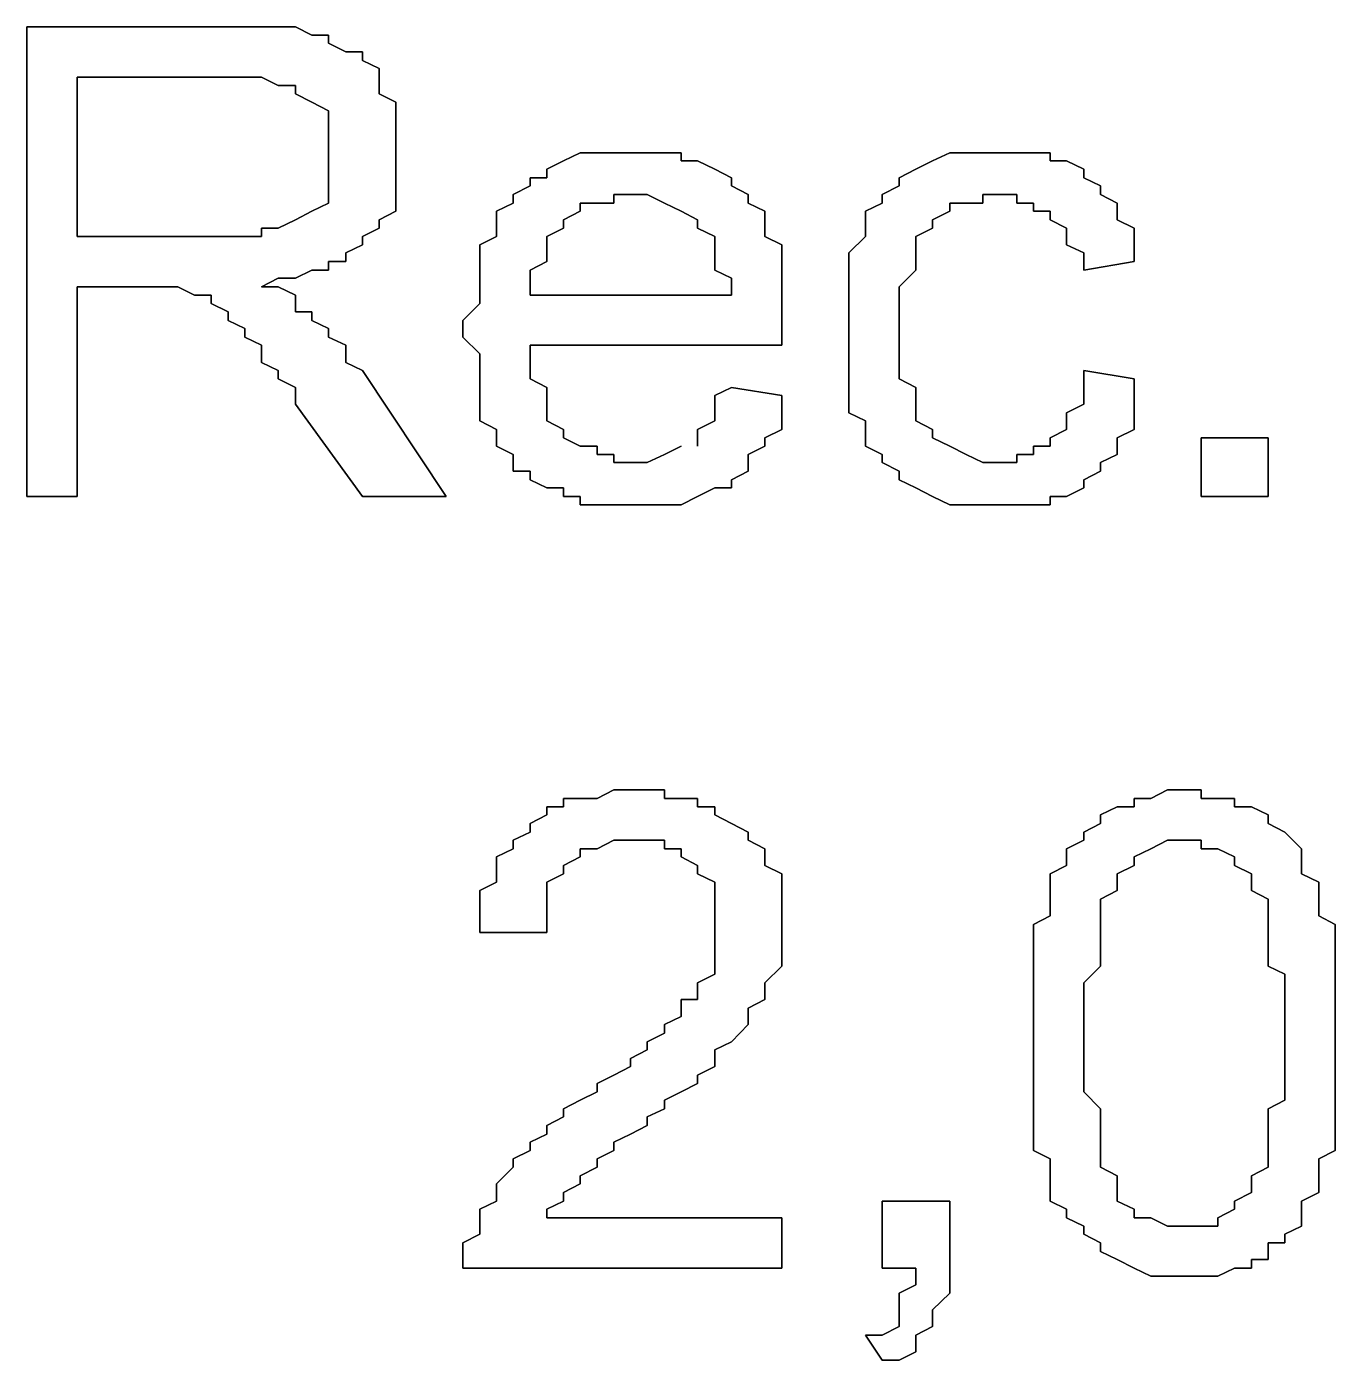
# Model space of a CAD drawing. Header units: metres. Extents: x 2.9 to 42.8, y 1.7 to 28.7.
# Drawn here: x 38.2552 to 38.5304, y 20.4558 to 20.7363 of the extents above; entities that cross this region are included whole.
import ezdxf

# ---------------------------------------------------------------- set-up
doc = ezdxf.new("R2010")
doc.units = ezdxf.units.M
doc.layers.add('GRIS', color=8, linetype='Continuous')

msp = doc.modelspace()

# ---------------------------------------------------------------- linework, layer by layer
at = {"layer": 'GRIS', "lineweight": -3}
for points in [[(38.2976, 20.7363), (38.2552, 20.7363), (38.2976, 20.7363)], [(38.2552, 20.7363), (38.2552, 20.6375), (38.2552, 20.7363)], [(38.3011, 20.7363), (38.2976, 20.7363), (38.3011, 20.7363)], [(38.3046, 20.7363), (38.3011, 20.7363), (38.3046, 20.7363)], [(38.3081, 20.7363), (38.3046, 20.7363), (38.3081, 20.7363)], [(38.3117, 20.7363), (38.3081, 20.7363), (38.3117, 20.7363)], [(38.3152, 20.7345), (38.3117, 20.7363), (38.3152, 20.7345)], [(38.3187, 20.7345), (38.3152, 20.7345), (38.3187, 20.7345)], [(38.3187, 20.7328), (38.3187, 20.7345), (38.3187, 20.7328)], [(38.3223, 20.731), (38.3187, 20.7328), (38.3223, 20.731)], [(38.3258, 20.731), (38.3223, 20.731), (38.3258, 20.731)], [(38.3258, 20.7292), (38.3258, 20.731), (38.3258, 20.7292)], [(38.3293, 20.7275), (38.3258, 20.7292), (38.3293, 20.7275)], [(38.3293, 20.7257), (38.3293, 20.7275), (38.3293, 20.7257)], [(38.2658, 20.6922), (38.2658, 20.7257), (38.2658, 20.6922)], [(38.2658, 20.7257), (38.2976, 20.7257), (38.2658, 20.7257)], [(38.2976, 20.7257), (38.3011, 20.7257), (38.2976, 20.7257)], [(38.3011, 20.7257), (38.3046, 20.7257), (38.3011, 20.7257)], [(38.3046, 20.7257), (38.3081, 20.7239), (38.3046, 20.7257)], [(38.3081, 20.7239), (38.3117, 20.7239), (38.3081, 20.7239)], [(38.3117, 20.7239), (38.3117, 20.7222), (38.3117, 20.7239)], [(38.3293, 20.7239), (38.3293, 20.7257), (38.3293, 20.7239)], [(38.3293, 20.7222), (38.3293, 20.7239), (38.3293, 20.7222)], [(38.3117, 20.7222), (38.3152, 20.7204), (38.3117, 20.7222)], [(38.3328, 20.7204), (38.3293, 20.7222), (38.3328, 20.7204)], [(38.3152, 20.7204), (38.3187, 20.7186), (38.3152, 20.7204)], [(38.3187, 20.7186), (38.3187, 20.7169), (38.3187, 20.7186)], [(38.3328, 20.7186), (38.3328, 20.7204), (38.3328, 20.7186)], [(38.3328, 20.7151), (38.3328, 20.7186), (38.3328, 20.7151)], [(38.3187, 20.7169), (38.3187, 20.7133), (38.3187, 20.7169)], [(38.3328, 20.7133), (38.3328, 20.7151), (38.3328, 20.7133)], [(38.3187, 20.7133), (38.3187, 20.7116), (38.3187, 20.7133)], [(38.3328, 20.7116), (38.3328, 20.7133), (38.3328, 20.7116)], [(38.3187, 20.7116), (38.3187, 20.7098), (38.3187, 20.7116)], [(38.3187, 20.7098), (38.3187, 20.7063), (38.3187, 20.7098)], [(38.3328, 20.7098), (38.3328, 20.7116), (38.3328, 20.7098)], [(38.3328, 20.7063), (38.3328, 20.7098), (38.3328, 20.7063)], [(38.3716, 20.7098), (38.3681, 20.7081), (38.3716, 20.7098)], [(38.3752, 20.7098), (38.3716, 20.7098), (38.3752, 20.7098)], [(38.3787, 20.7098), (38.3752, 20.7098), (38.3787, 20.7098)], [(38.3822, 20.7098), (38.3787, 20.7098), (38.3822, 20.7098)], [(38.3857, 20.7098), (38.3822, 20.7098), (38.3857, 20.7098)], [(38.3893, 20.7098), (38.3857, 20.7098), (38.3893, 20.7098)], [(38.3928, 20.7098), (38.3893, 20.7098), (38.3928, 20.7098)], [(38.3928, 20.7081), (38.3928, 20.7098), (38.3928, 20.7081)], [(38.4493, 20.7098), (38.4457, 20.7081), (38.4493, 20.7098)], [(38.4528, 20.7098), (38.4493, 20.7098), (38.4528, 20.7098)], [(38.4563, 20.7098), (38.4528, 20.7098), (38.4563, 20.7098)], [(38.4598, 20.7098), (38.4563, 20.7098), (38.4598, 20.7098)], [(38.4634, 20.7098), (38.4598, 20.7098), (38.4634, 20.7098)], [(38.4669, 20.7098), (38.4634, 20.7098), (38.4669, 20.7098)], [(38.4704, 20.7098), (38.4669, 20.7098), (38.4704, 20.7098)], [(38.4704, 20.7081), (38.4704, 20.7098), (38.4704, 20.7081)], [(38.3681, 20.7081), (38.3646, 20.7063), (38.3681, 20.7081)], [(38.3963, 20.7081), (38.3928, 20.7081), (38.3963, 20.7081)], [(38.3999, 20.7063), (38.3963, 20.7081), (38.3999, 20.7063)], [(38.4457, 20.7081), (38.4422, 20.7063), (38.4457, 20.7081)], [(38.4739, 20.7081), (38.4704, 20.7081), (38.4739, 20.7081)], [(38.4775, 20.7063), (38.4739, 20.7081), (38.4775, 20.7063)], [(38.3187, 20.7063), (38.3187, 20.7045), (38.3187, 20.7063)], [(38.3187, 20.7045), (38.3187, 20.7028), (38.3187, 20.7045)], [(38.3328, 20.7045), (38.3328, 20.7063), (38.3328, 20.7045)], [(38.3328, 20.7028), (38.3328, 20.7045), (38.3328, 20.7028)], [(38.3646, 20.7045), (38.3611, 20.7045), (38.3646, 20.7045)], [(38.3611, 20.7045), (38.3611, 20.7028), (38.3611, 20.7045)], [(38.3646, 20.7063), (38.3646, 20.7045), (38.3646, 20.7063)], [(38.4034, 20.7045), (38.3999, 20.7063), (38.4034, 20.7045)], [(38.4034, 20.7028), (38.4034, 20.7045), (38.4034, 20.7028)], [(38.4422, 20.7063), (38.4387, 20.7045), (38.4422, 20.7063)], [(38.4387, 20.7045), (38.4387, 20.7028), (38.4387, 20.7045)], [(38.4775, 20.7045), (38.4775, 20.7063), (38.4775, 20.7045)], [(38.481, 20.7028), (38.4775, 20.7045), (38.481, 20.7028)], [(38.3187, 20.7028), (38.3187, 20.701), (38.3187, 20.7028)], [(38.3187, 20.701), (38.3187, 20.6992), (38.3187, 20.701)], [(38.3328, 20.6992), (38.3328, 20.7028), (38.3328, 20.6992)], [(38.3611, 20.7028), (38.3575, 20.701), (38.3611, 20.7028)], [(38.3575, 20.701), (38.3575, 20.6992), (38.3575, 20.701)], [(38.3787, 20.6992), (38.3787, 20.701), (38.3787, 20.6992)], [(38.3787, 20.701), (38.3822, 20.701), (38.3787, 20.701)], [(38.3822, 20.701), (38.3857, 20.701), (38.3822, 20.701)], [(38.3857, 20.701), (38.3893, 20.6992), (38.3857, 20.701)], [(38.4069, 20.701), (38.4034, 20.7028), (38.4069, 20.701)], [(38.4069, 20.6992), (38.4069, 20.701), (38.4069, 20.6992)], [(38.4387, 20.7028), (38.4351, 20.701), (38.4387, 20.7028)], [(38.4351, 20.701), (38.4351, 20.6992), (38.4351, 20.701)], [(38.4563, 20.6992), (38.4563, 20.701), (38.4563, 20.6992)], [(38.4563, 20.701), (38.4598, 20.701), (38.4563, 20.701)], [(38.4598, 20.701), (38.4634, 20.701), (38.4598, 20.701)], [(38.4634, 20.701), (38.4634, 20.6992), (38.4634, 20.701)], [(38.481, 20.701), (38.481, 20.7028), (38.481, 20.701)], [(38.4845, 20.6992), (38.481, 20.701), (38.4845, 20.6992)], [(38.3187, 20.6992), (38.3152, 20.6975), (38.3187, 20.6992)], [(38.3328, 20.6975), (38.3328, 20.6992), (38.3328, 20.6975)], [(38.3575, 20.6992), (38.354, 20.6975), (38.3575, 20.6992)], [(38.3716, 20.6975), (38.3716, 20.6992), (38.3716, 20.6975)], [(38.3716, 20.6992), (38.3752, 20.6992), (38.3716, 20.6992)], [(38.3752, 20.6992), (38.3787, 20.6992), (38.3752, 20.6992)], [(38.3893, 20.6992), (38.3928, 20.6975), (38.3893, 20.6992)], [(38.4104, 20.6975), (38.4069, 20.6992), (38.4104, 20.6975)], [(38.4351, 20.6992), (38.4316, 20.6975), (38.4351, 20.6992)], [(38.4493, 20.6975), (38.4493, 20.6992), (38.4493, 20.6975)], [(38.4493, 20.6992), (38.4528, 20.6992), (38.4493, 20.6992)], [(38.4528, 20.6992), (38.4563, 20.6992), (38.4528, 20.6992)], [(38.4634, 20.6992), (38.4669, 20.6992), (38.4634, 20.6992)], [(38.4669, 20.6992), (38.4669, 20.6975), (38.4669, 20.6992)], [(38.4845, 20.6975), (38.4845, 20.6992), (38.4845, 20.6975)], [(38.3117, 20.6957), (38.3081, 20.6939), (38.3117, 20.6957)], [(38.3152, 20.6975), (38.3117, 20.6957), (38.3152, 20.6975)], [(38.3293, 20.6957), (38.3328, 20.6975), (38.3293, 20.6957)], [(38.3293, 20.6939), (38.3293, 20.6957), (38.3293, 20.6939)], [(38.354, 20.6975), (38.354, 20.6957), (38.354, 20.6975)], [(38.354, 20.6957), (38.354, 20.6939), (38.354, 20.6957)], [(38.3681, 20.6957), (38.3716, 20.6975), (38.3681, 20.6957)], [(38.3681, 20.6939), (38.3681, 20.6957), (38.3681, 20.6939)], [(38.3928, 20.6975), (38.3963, 20.6957), (38.3928, 20.6975)], [(38.3963, 20.6957), (38.3963, 20.6939), (38.3963, 20.6957)], [(38.4104, 20.6957), (38.4104, 20.6975), (38.4104, 20.6957)], [(38.4104, 20.6939), (38.4104, 20.6957), (38.4104, 20.6939)], [(38.4316, 20.6975), (38.4316, 20.6957), (38.4316, 20.6975)], [(38.4316, 20.6957), (38.4316, 20.6939), (38.4316, 20.6957)], [(38.4457, 20.6957), (38.4493, 20.6975), (38.4457, 20.6957)], [(38.4457, 20.6939), (38.4457, 20.6957), (38.4457, 20.6939)], [(38.4669, 20.6975), (38.4704, 20.6975), (38.4669, 20.6975)], [(38.4704, 20.6975), (38.4704, 20.6957), (38.4704, 20.6975)], [(38.4704, 20.6957), (38.4739, 20.6939), (38.4704, 20.6957)], [(38.4845, 20.6957), (38.4845, 20.6975), (38.4845, 20.6957)], [(38.4881, 20.6939), (38.4845, 20.6957), (38.4881, 20.6939)], [(38.3081, 20.6939), (38.3046, 20.6939), (38.3081, 20.6939)], [(38.3046, 20.6939), (38.3046, 20.6922), (38.3046, 20.6939)], [(38.3258, 20.6922), (38.3293, 20.6939), (38.3258, 20.6922)], [(38.354, 20.6939), (38.354, 20.6922), (38.354, 20.6939)], [(38.3646, 20.6922), (38.3681, 20.6939), (38.3646, 20.6922)], [(38.3963, 20.6939), (38.3999, 20.6922), (38.3963, 20.6939)], [(38.4104, 20.6922), (38.4104, 20.6939), (38.4104, 20.6922)], [(38.4316, 20.6939), (38.4316, 20.6922), (38.4316, 20.6939)], [(38.4422, 20.6922), (38.4457, 20.6939), (38.4422, 20.6922)], [(38.4739, 20.6939), (38.4739, 20.6922), (38.4739, 20.6939)], [(38.4881, 20.6904), (38.4881, 20.6939), (38.4881, 20.6904)], [(38.294, 20.6922), (38.2658, 20.6922), (38.294, 20.6922)], [(38.2976, 20.6922), (38.294, 20.6922), (38.2976, 20.6922)], [(38.3011, 20.6922), (38.2976, 20.6922), (38.3011, 20.6922)], [(38.3046, 20.6922), (38.3011, 20.6922), (38.3046, 20.6922)], [(38.3223, 20.6887), (38.3258, 20.6904), (38.3223, 20.6887)], [(38.3258, 20.6904), (38.3258, 20.6922), (38.3258, 20.6904)], [(38.354, 20.6922), (38.3505, 20.6904), (38.354, 20.6922)], [(38.3505, 20.6904), (38.3505, 20.6869), (38.3505, 20.6904)], [(38.3646, 20.6887), (38.3646, 20.6922), (38.3646, 20.6887)], [(38.3999, 20.6922), (38.3999, 20.6904), (38.3999, 20.6922)], [(38.3999, 20.6904), (38.3999, 20.6869), (38.3999, 20.6904)], [(38.414, 20.6904), (38.4104, 20.6922), (38.414, 20.6904)], [(38.414, 20.6869), (38.414, 20.6904), (38.414, 20.6869)], [(38.4316, 20.6922), (38.4281, 20.6887), (38.4316, 20.6922)], [(38.4422, 20.6904), (38.4422, 20.6922), (38.4422, 20.6904)], [(38.4422, 20.6887), (38.4422, 20.6904), (38.4422, 20.6887)], [(38.4739, 20.6922), (38.4739, 20.6904), (38.4739, 20.6922)], [(38.4739, 20.6904), (38.4775, 20.6887), (38.4739, 20.6904)], [(38.4881, 20.6887), (38.4881, 20.6904), (38.4881, 20.6887)], [(38.3187, 20.6851), (38.3187, 20.6869), (38.3187, 20.6851)], [(38.3187, 20.6869), (38.3223, 20.6869), (38.3187, 20.6869)], [(38.3223, 20.6869), (38.3223, 20.6887), (38.3223, 20.6869)], [(38.3505, 20.6869), (38.3505, 20.6851), (38.3505, 20.6869)], [(38.3611, 20.6851), (38.3646, 20.6869), (38.3611, 20.6851)], [(38.3646, 20.6869), (38.3646, 20.6887), (38.3646, 20.6869)], [(38.3999, 20.6869), (38.3999, 20.6851), (38.3999, 20.6869)], [(38.414, 20.6851), (38.414, 20.6869), (38.414, 20.6851)], [(38.4281, 20.6887), (38.4281, 20.6869), (38.4281, 20.6887)], [(38.4281, 20.6869), (38.4281, 20.6851), (38.4281, 20.6869)], [(38.4422, 20.6869), (38.4422, 20.6887), (38.4422, 20.6869)], [(38.4422, 20.6851), (38.4422, 20.6869), (38.4422, 20.6851)], [(38.4775, 20.6887), (38.4775, 20.6851), (38.4775, 20.6887)], [(38.4775, 20.6851), (38.4881, 20.6869), (38.4775, 20.6851)], [(38.4881, 20.6869), (38.4881, 20.6887), (38.4881, 20.6869)], [(38.3117, 20.6834), (38.3152, 20.6851), (38.3117, 20.6834)], [(38.3152, 20.6851), (38.3187, 20.6851), (38.3152, 20.6851)], [(38.3505, 20.6851), (38.3505, 20.6834), (38.3505, 20.6851)], [(38.3611, 20.6834), (38.3611, 20.6851), (38.3611, 20.6834)], [(38.3999, 20.6851), (38.4034, 20.6834), (38.3999, 20.6851)], [(38.414, 20.6834), (38.414, 20.6851), (38.414, 20.6834)], [(38.4281, 20.6851), (38.4281, 20.6834), (38.4281, 20.6851)], [(38.4387, 20.6816), (38.4422, 20.6851), (38.4387, 20.6816)], [(38.2658, 20.6375), (38.2658, 20.6816), (38.2658, 20.6375)], [(38.2658, 20.6816), (38.2834, 20.6816), (38.2658, 20.6816)], [(38.2834, 20.6816), (38.287, 20.6816), (38.2834, 20.6816)], [(38.287, 20.6816), (38.2905, 20.6798), (38.287, 20.6816)], [(38.3046, 20.6816), (38.3081, 20.6834), (38.3046, 20.6816)], [(38.3081, 20.6816), (38.3046, 20.6816), (38.3081, 20.6816)], [(38.3081, 20.6834), (38.3117, 20.6834), (38.3081, 20.6834)], [(38.3117, 20.6798), (38.3081, 20.6816), (38.3117, 20.6798)], [(38.3505, 20.6834), (38.3505, 20.6798), (38.3505, 20.6834)], [(38.3611, 20.6798), (38.3611, 20.6834), (38.3611, 20.6798)], [(38.4034, 20.6834), (38.4034, 20.6798), (38.4034, 20.6834)], [(38.414, 20.6798), (38.414, 20.6834), (38.414, 20.6798)], [(38.4281, 20.6834), (38.4281, 20.6798), (38.4281, 20.6834)], [(38.4387, 20.6798), (38.4387, 20.6816), (38.4387, 20.6798)], [(38.2905, 20.6798), (38.294, 20.6798), (38.2905, 20.6798)], [(38.294, 20.6798), (38.294, 20.6781), (38.294, 20.6798)], [(38.3117, 20.6781), (38.3117, 20.6798), (38.3117, 20.6781)], [(38.3505, 20.6798), (38.3505, 20.6781), (38.3505, 20.6798)], [(38.4034, 20.6798), (38.3611, 20.6798), (38.4034, 20.6798)], [(38.414, 20.6781), (38.414, 20.6798), (38.414, 20.6781)], [(38.4281, 20.6798), (38.4281, 20.6781), (38.4281, 20.6798)], [(38.4387, 20.6763), (38.4387, 20.6798), (38.4387, 20.6763)], [(38.294, 20.6781), (38.2976, 20.6763), (38.294, 20.6781)], [(38.2976, 20.6763), (38.2976, 20.6745), (38.2976, 20.6763)], [(38.3117, 20.6763), (38.3117, 20.6781), (38.3117, 20.6763)], [(38.3152, 20.6763), (38.3117, 20.6763), (38.3152, 20.6763)], [(38.3152, 20.6745), (38.3152, 20.6763), (38.3152, 20.6745)], [(38.3505, 20.6781), (38.3469, 20.6745), (38.3505, 20.6781)], [(38.414, 20.6745), (38.414, 20.6781), (38.414, 20.6745)], [(38.4281, 20.6781), (38.4281, 20.6745), (38.4281, 20.6781)], [(38.4387, 20.6745), (38.4387, 20.6763), (38.4387, 20.6745)], [(38.2976, 20.6745), (38.3011, 20.6728), (38.2976, 20.6745)], [(38.3187, 20.6728), (38.3152, 20.6745), (38.3187, 20.6728)], [(38.3469, 20.6745), (38.3469, 20.6728), (38.3469, 20.6745)], [(38.414, 20.6728), (38.414, 20.6745), (38.414, 20.6728)], [(38.4281, 20.6745), (38.4281, 20.6728), (38.4281, 20.6745)], [(38.4387, 20.6728), (38.4387, 20.6745), (38.4387, 20.6728)], [(38.3011, 20.6728), (38.3011, 20.671), (38.3011, 20.6728)], [(38.3011, 20.671), (38.3046, 20.6693), (38.3011, 20.671)], [(38.3187, 20.671), (38.3187, 20.6728), (38.3187, 20.671)], [(38.3223, 20.6693), (38.3187, 20.671), (38.3223, 20.6693)], [(38.3469, 20.6728), (38.3469, 20.671), (38.3469, 20.6728)], [(38.3469, 20.671), (38.3505, 20.6675), (38.3469, 20.671)], [(38.414, 20.671), (38.414, 20.6728), (38.414, 20.671)], [(38.414, 20.6693), (38.414, 20.671), (38.414, 20.6693)], [(38.4281, 20.6728), (38.4281, 20.671), (38.4281, 20.6728)], [(38.4281, 20.671), (38.4281, 20.6675), (38.4281, 20.671)], [(38.4387, 20.6693), (38.4387, 20.6728), (38.4387, 20.6693)], [(38.3046, 20.6693), (38.3046, 20.6675), (38.3046, 20.6693)], [(38.3046, 20.6675), (38.3046, 20.6657), (38.3046, 20.6675)], [(38.3223, 20.6657), (38.3223, 20.6693), (38.3223, 20.6657)], [(38.3505, 20.6675), (38.3505, 20.6657), (38.3505, 20.6675)], [(38.3611, 20.6675), (38.3611, 20.6693), (38.3611, 20.6675)], [(38.3611, 20.6693), (38.414, 20.6693), (38.3611, 20.6693)], [(38.3611, 20.664), (38.3611, 20.6675), (38.3611, 20.664)], [(38.4281, 20.6675), (38.4281, 20.6657), (38.4281, 20.6675)], [(38.4387, 20.6675), (38.4387, 20.6693), (38.4387, 20.6675)], [(38.4387, 20.664), (38.4387, 20.6675), (38.4387, 20.664)], [(38.3046, 20.6657), (38.3081, 20.664), (38.3046, 20.6657)], [(38.3258, 20.664), (38.3223, 20.6657), (38.3258, 20.664)], [(38.3505, 20.6657), (38.3505, 20.6622), (38.3505, 20.6657)], [(38.4281, 20.6657), (38.4281, 20.6622), (38.4281, 20.6657)], [(38.3081, 20.664), (38.3081, 20.6622), (38.3081, 20.664)], [(38.3081, 20.6622), (38.3117, 20.6604), (38.3081, 20.6622)], [(38.3434, 20.6375), (38.3258, 20.664), (38.3434, 20.6375)], [(38.3505, 20.6622), (38.3505, 20.6604), (38.3505, 20.6622)], [(38.3611, 20.6622), (38.3611, 20.664), (38.3611, 20.6622)], [(38.3646, 20.6604), (38.3611, 20.6622), (38.3646, 20.6604)], [(38.4281, 20.6622), (38.4281, 20.6604), (38.4281, 20.6622)], [(38.4387, 20.6622), (38.4387, 20.664), (38.4387, 20.6622)], [(38.4422, 20.6604), (38.4387, 20.6622), (38.4422, 20.6604)], [(38.4775, 20.664), (38.4775, 20.6622), (38.4775, 20.664)], [(38.4881, 20.6622), (38.4775, 20.664), (38.4881, 20.6622)], [(38.4775, 20.6622), (38.4775, 20.6587), (38.4775, 20.6622)], [(38.4881, 20.6587), (38.4881, 20.6622), (38.4881, 20.6587)], [(38.3117, 20.6604), (38.3117, 20.6569), (38.3117, 20.6604)], [(38.3505, 20.6604), (38.3505, 20.6587), (38.3505, 20.6604)], [(38.3646, 20.6569), (38.3646, 20.6604), (38.3646, 20.6569)], [(38.4034, 20.6604), (38.3999, 20.6587), (38.4034, 20.6604)], [(38.414, 20.6587), (38.4034, 20.6604), (38.414, 20.6587)], [(38.4281, 20.6604), (38.4281, 20.6587), (38.4281, 20.6604)], [(38.4422, 20.6569), (38.4422, 20.6604), (38.4422, 20.6569)], [(38.3117, 20.6569), (38.3258, 20.6375), (38.3117, 20.6569)], [(38.3505, 20.6587), (38.3505, 20.6551), (38.3505, 20.6587)], [(38.3646, 20.6551), (38.3646, 20.6569), (38.3646, 20.6551)], [(38.3999, 20.6587), (38.3999, 20.6551), (38.3999, 20.6587)], [(38.414, 20.6551), (38.414, 20.6587), (38.414, 20.6551)], [(38.4281, 20.6587), (38.4281, 20.6551), (38.4281, 20.6587)], [(38.4422, 20.6551), (38.4422, 20.6569), (38.4422, 20.6551)], [(38.4775, 20.6569), (38.4739, 20.6551), (38.4775, 20.6569)], [(38.4775, 20.6587), (38.4775, 20.6569), (38.4775, 20.6587)], [(38.4881, 20.6569), (38.4881, 20.6587), (38.4881, 20.6569)], [(38.4881, 20.6534), (38.4881, 20.6569), (38.4881, 20.6534)], [(38.3505, 20.6551), (38.3505, 20.6534), (38.3505, 20.6551)], [(38.3505, 20.6534), (38.354, 20.6516), (38.3505, 20.6534)], [(38.3646, 20.6534), (38.3646, 20.6551), (38.3646, 20.6534)], [(38.3681, 20.6516), (38.3646, 20.6534), (38.3681, 20.6516)], [(38.3999, 20.6534), (38.3963, 20.6516), (38.3999, 20.6534)], [(38.3999, 20.6551), (38.3999, 20.6534), (38.3999, 20.6551)], [(38.414, 20.6534), (38.414, 20.6551), (38.414, 20.6534)], [(38.414, 20.6516), (38.414, 20.6534), (38.414, 20.6516)], [(38.4281, 20.6551), (38.4316, 20.6534), (38.4281, 20.6551)], [(38.4316, 20.6534), (38.4316, 20.6516), (38.4316, 20.6534)], [(38.4422, 20.6534), (38.4422, 20.6551), (38.4422, 20.6534)], [(38.4457, 20.6516), (38.4422, 20.6534), (38.4457, 20.6516)], [(38.4739, 20.6551), (38.4739, 20.6534), (38.4739, 20.6551)], [(38.4739, 20.6534), (38.4739, 20.6516), (38.4739, 20.6534)], [(38.4881, 20.6516), (38.4881, 20.6534), (38.4881, 20.6516)], [(38.354, 20.6516), (38.354, 20.6498), (38.354, 20.6516)], [(38.3681, 20.6498), (38.3681, 20.6516), (38.3681, 20.6498)], [(38.3963, 20.6516), (38.3963, 20.6498), (38.3963, 20.6516)], [(38.4104, 20.6498), (38.414, 20.6516), (38.4104, 20.6498)], [(38.4316, 20.6516), (38.4316, 20.6498), (38.4316, 20.6516)], [(38.4457, 20.6498), (38.4457, 20.6516), (38.4457, 20.6498)], [(38.4739, 20.6516), (38.4704, 20.6498), (38.4739, 20.6516)], [(38.4845, 20.6498), (38.4881, 20.6516), (38.4845, 20.6498)], [(38.354, 20.6498), (38.354, 20.6481), (38.354, 20.6498)], [(38.354, 20.6481), (38.3575, 20.6463), (38.354, 20.6481)], [(38.3716, 20.6481), (38.3681, 20.6498), (38.3716, 20.6481)], [(38.3752, 20.6481), (38.3716, 20.6481), (38.3752, 20.6481)], [(38.3752, 20.6463), (38.3752, 20.6481), (38.3752, 20.6463)], [(38.3928, 20.6481), (38.3893, 20.6463), (38.3928, 20.6481)], [(38.3963, 20.6498), (38.3963, 20.6481), (38.3963, 20.6498)], [(38.4069, 20.6463), (38.4104, 20.6481), (38.4069, 20.6463)], [(38.4104, 20.6481), (38.4104, 20.6498), (38.4104, 20.6481)], [(38.4316, 20.6498), (38.4316, 20.6481), (38.4316, 20.6498)], [(38.4316, 20.6481), (38.4351, 20.6463), (38.4316, 20.6481)], [(38.4493, 20.6481), (38.4457, 20.6498), (38.4493, 20.6481)], [(38.4528, 20.6463), (38.4493, 20.6481), (38.4528, 20.6463)], [(38.4704, 20.6481), (38.4669, 20.6481), (38.4704, 20.6481)], [(38.4669, 20.6481), (38.4669, 20.6463), (38.4669, 20.6481)], [(38.4704, 20.6498), (38.4704, 20.6481), (38.4704, 20.6498)], [(38.4845, 20.6481), (38.4845, 20.6498), (38.4845, 20.6481)], [(38.4845, 20.6463), (38.4845, 20.6481), (38.4845, 20.6463)], [(38.5163, 20.6498), (38.5022, 20.6498), (38.5163, 20.6498)], [(38.5022, 20.6498), (38.5022, 20.6375), (38.5022, 20.6498)], [(38.5163, 20.6375), (38.5163, 20.6498), (38.5163, 20.6375)], [(38.3575, 20.6463), (38.3575, 20.6446), (38.3575, 20.6463)], [(38.3787, 20.6463), (38.3752, 20.6463), (38.3787, 20.6463)], [(38.3787, 20.6446), (38.3787, 20.6463), (38.3787, 20.6446)], [(38.3893, 20.6463), (38.3857, 20.6446), (38.3893, 20.6463)], [(38.4069, 20.6446), (38.4069, 20.6463), (38.4069, 20.6446)], [(38.4351, 20.6463), (38.4351, 20.6446), (38.4351, 20.6463)], [(38.4563, 20.6446), (38.4528, 20.6463), (38.4563, 20.6446)], [(38.4669, 20.6463), (38.4634, 20.6463), (38.4669, 20.6463)], [(38.4634, 20.6463), (38.4634, 20.6446), (38.4634, 20.6463)], [(38.481, 20.6446), (38.4845, 20.6463), (38.481, 20.6446)], [(38.3575, 20.6446), (38.3575, 20.6428), (38.3575, 20.6446)], [(38.3575, 20.6428), (38.3611, 20.6428), (38.3575, 20.6428)], [(38.3611, 20.6428), (38.3611, 20.641), (38.3611, 20.6428)], [(38.3822, 20.6446), (38.3787, 20.6446), (38.3822, 20.6446)], [(38.3857, 20.6446), (38.3822, 20.6446), (38.3857, 20.6446)], [(38.4034, 20.641), (38.4069, 20.6428), (38.4034, 20.641)], [(38.4069, 20.6428), (38.4069, 20.6446), (38.4069, 20.6428)], [(38.4351, 20.6446), (38.4387, 20.6428), (38.4351, 20.6446)], [(38.4387, 20.6428), (38.4387, 20.641), (38.4387, 20.6428)], [(38.4598, 20.6446), (38.4563, 20.6446), (38.4598, 20.6446)], [(38.4634, 20.6446), (38.4598, 20.6446), (38.4634, 20.6446)], [(38.4775, 20.641), (38.481, 20.6428), (38.4775, 20.641)], [(38.481, 20.6428), (38.481, 20.6446), (38.481, 20.6428)], [(38.3611, 20.641), (38.3646, 20.6393), (38.3611, 20.641)], [(38.3646, 20.6393), (38.3681, 20.6393), (38.3646, 20.6393)], [(38.3681, 20.6393), (38.3681, 20.6375), (38.3681, 20.6393)], [(38.3963, 20.6375), (38.3999, 20.6393), (38.3963, 20.6375)], [(38.3999, 20.6393), (38.4034, 20.6393), (38.3999, 20.6393)], [(38.4034, 20.6393), (38.4034, 20.641), (38.4034, 20.6393)], [(38.4387, 20.641), (38.4422, 20.6393), (38.4387, 20.641)], [(38.4422, 20.6393), (38.4457, 20.6375), (38.4422, 20.6393)], [(38.4739, 20.6375), (38.4775, 20.6393), (38.4739, 20.6375)], [(38.4775, 20.6393), (38.4775, 20.641), (38.4775, 20.6393)], [(38.2552, 20.6375), (38.2658, 20.6375), (38.2552, 20.6375)], [(38.3258, 20.6375), (38.3434, 20.6375), (38.3258, 20.6375)], [(38.3681, 20.6375), (38.3716, 20.6375), (38.3681, 20.6375)], [(38.3716, 20.6375), (38.3716, 20.6357), (38.3716, 20.6375)], [(38.3928, 20.6357), (38.3963, 20.6375), (38.3928, 20.6357)], [(38.4457, 20.6375), (38.4493, 20.6357), (38.4457, 20.6375)], [(38.4704, 20.6357), (38.4704, 20.6375), (38.4704, 20.6357)], [(38.4704, 20.6375), (38.4739, 20.6375), (38.4704, 20.6375)], [(38.5022, 20.6375), (38.5163, 20.6375), (38.5022, 20.6375)], [(38.3716, 20.6357), (38.3752, 20.6357), (38.3716, 20.6357)], [(38.3752, 20.6357), (38.3787, 20.6357), (38.3752, 20.6357)], [(38.3787, 20.6357), (38.3822, 20.6357), (38.3787, 20.6357)], [(38.3822, 20.6357), (38.3857, 20.6357), (38.3822, 20.6357)], [(38.3857, 20.6357), (38.3893, 20.6357), (38.3857, 20.6357)], [(38.3893, 20.6357), (38.3928, 20.6357), (38.3893, 20.6357)], [(38.4493, 20.6357), (38.4528, 20.6357), (38.4493, 20.6357)], [(38.4528, 20.6357), (38.4563, 20.6357), (38.4528, 20.6357)], [(38.4563, 20.6357), (38.4598, 20.6357), (38.4563, 20.6357)], [(38.4598, 20.6357), (38.4634, 20.6357), (38.4598, 20.6357)], [(38.4634, 20.6357), (38.4669, 20.6357), (38.4634, 20.6357)], [(38.4669, 20.6357), (38.4704, 20.6357), (38.4669, 20.6357)], [(38.3787, 20.5758), (38.3752, 20.574), (38.3787, 20.5758)], [(38.3822, 20.5758), (38.3787, 20.5758), (38.3822, 20.5758)], [(38.3857, 20.5758), (38.3822, 20.5758), (38.3857, 20.5758)], [(38.3893, 20.5758), (38.3857, 20.5758), (38.3893, 20.5758)], [(38.3893, 20.574), (38.3893, 20.5758), (38.3893, 20.574)], [(38.4951, 20.5758), (38.4916, 20.574), (38.4951, 20.5758)], [(38.4986, 20.5758), (38.4951, 20.5758), (38.4986, 20.5758)], [(38.5022, 20.5758), (38.4986, 20.5758), (38.5022, 20.5758)], [(38.5022, 20.574), (38.5022, 20.5758), (38.5022, 20.574)], [(38.3681, 20.5722), (38.3646, 20.5722), (38.3681, 20.5722)], [(38.3646, 20.5722), (38.3646, 20.5705), (38.3646, 20.5722)], [(38.3716, 20.574), (38.3681, 20.574), (38.3716, 20.574)], [(38.3681, 20.574), (38.3681, 20.5722), (38.3681, 20.574)], [(38.3752, 20.574), (38.3716, 20.574), (38.3752, 20.574)], [(38.3928, 20.574), (38.3893, 20.574), (38.3928, 20.574)], [(38.3963, 20.574), (38.3928, 20.574), (38.3963, 20.574)], [(38.3963, 20.5722), (38.3963, 20.574), (38.3963, 20.5722)], [(38.3999, 20.5722), (38.3963, 20.5722), (38.3999, 20.5722)], [(38.3999, 20.5705), (38.3999, 20.5722), (38.3999, 20.5705)], [(38.4845, 20.5722), (38.481, 20.5705), (38.4845, 20.5722)], [(38.4881, 20.5722), (38.4845, 20.5722), (38.4881, 20.5722)], [(38.4916, 20.574), (38.4881, 20.574), (38.4916, 20.574)], [(38.4881, 20.574), (38.4881, 20.5722), (38.4881, 20.574)], [(38.5057, 20.574), (38.5022, 20.574), (38.5057, 20.574)], [(38.5092, 20.574), (38.5057, 20.574), (38.5092, 20.574)], [(38.5092, 20.5722), (38.5092, 20.574), (38.5092, 20.5722)], [(38.5128, 20.5722), (38.5092, 20.5722), (38.5128, 20.5722)], [(38.5163, 20.5705), (38.5128, 20.5722), (38.5163, 20.5705)], [(38.3646, 20.5705), (38.3611, 20.5687), (38.3646, 20.5705)], [(38.4034, 20.5687), (38.3999, 20.5705), (38.4034, 20.5687)], [(38.481, 20.5705), (38.481, 20.5687), (38.481, 20.5705)], [(38.5163, 20.5687), (38.5163, 20.5705), (38.5163, 20.5687)], [(38.3611, 20.5669), (38.3575, 20.5652), (38.3611, 20.5669)], [(38.3611, 20.5687), (38.3611, 20.5669), (38.3611, 20.5687)], [(38.4069, 20.5669), (38.4034, 20.5687), (38.4069, 20.5669)], [(38.4069, 20.5652), (38.4069, 20.5669), (38.4069, 20.5652)], [(38.481, 20.5687), (38.4775, 20.5669), (38.481, 20.5687)], [(38.4775, 20.5669), (38.4775, 20.5652), (38.4775, 20.5669)], [(38.5198, 20.5669), (38.5163, 20.5687), (38.5198, 20.5669)], [(38.5233, 20.5634), (38.5198, 20.5669), (38.5233, 20.5634)], [(38.3575, 20.5652), (38.3575, 20.5634), (38.3575, 20.5652)], [(38.3752, 20.5634), (38.3787, 20.5652), (38.3752, 20.5634)], [(38.3787, 20.5652), (38.3822, 20.5652), (38.3787, 20.5652)], [(38.3822, 20.5652), (38.3857, 20.5652), (38.3822, 20.5652)], [(38.3857, 20.5652), (38.3893, 20.5652), (38.3857, 20.5652)], [(38.3893, 20.5652), (38.3893, 20.5634), (38.3893, 20.5652)], [(38.4104, 20.5634), (38.4069, 20.5652), (38.4104, 20.5634)], [(38.4775, 20.5652), (38.4739, 20.5634), (38.4775, 20.5652)], [(38.4916, 20.5634), (38.4951, 20.5652), (38.4916, 20.5634)], [(38.4951, 20.5652), (38.4986, 20.5652), (38.4951, 20.5652)], [(38.4986, 20.5652), (38.5022, 20.5652), (38.4986, 20.5652)], [(38.5022, 20.5652), (38.5022, 20.5634), (38.5022, 20.5652)], [(38.3575, 20.5634), (38.354, 20.5617), (38.3575, 20.5634)], [(38.354, 20.5617), (38.354, 20.5599), (38.354, 20.5617)], [(38.3681, 20.5599), (38.3716, 20.5617), (38.3681, 20.5599)], [(38.3716, 20.5617), (38.3716, 20.5634), (38.3716, 20.5617)], [(38.3716, 20.5634), (38.3752, 20.5634), (38.3716, 20.5634)], [(38.3893, 20.5634), (38.3928, 20.5634), (38.3893, 20.5634)], [(38.3928, 20.5634), (38.3928, 20.5617), (38.3928, 20.5634)], [(38.3928, 20.5617), (38.3963, 20.5599), (38.3928, 20.5617)], [(38.4104, 20.5617), (38.4104, 20.5634), (38.4104, 20.5617)], [(38.4104, 20.5599), (38.4104, 20.5617), (38.4104, 20.5599)], [(38.4739, 20.5634), (38.4739, 20.5617), (38.4739, 20.5634)], [(38.4739, 20.5617), (38.4739, 20.5599), (38.4739, 20.5617)], [(38.4881, 20.5617), (38.4916, 20.5634), (38.4881, 20.5617)], [(38.4881, 20.5599), (38.4881, 20.5617), (38.4881, 20.5599)], [(38.5022, 20.5634), (38.5057, 20.5634), (38.5022, 20.5634)], [(38.5057, 20.5634), (38.5092, 20.5617), (38.5057, 20.5634)], [(38.5092, 20.5617), (38.5092, 20.5599), (38.5092, 20.5617)], [(38.5233, 20.5599), (38.5233, 20.5634), (38.5233, 20.5599)], [(38.354, 20.5599), (38.354, 20.5581), (38.354, 20.5599)], [(38.354, 20.5581), (38.354, 20.5564), (38.354, 20.5581)], [(38.3646, 20.5564), (38.3681, 20.5581), (38.3646, 20.5564)], [(38.3681, 20.5581), (38.3681, 20.5599), (38.3681, 20.5581)], [(38.3963, 20.5599), (38.3963, 20.5581), (38.3963, 20.5599)], [(38.3963, 20.5581), (38.3999, 20.5564), (38.3963, 20.5581)], [(38.414, 20.5581), (38.4104, 20.5599), (38.414, 20.5581)], [(38.414, 20.5546), (38.414, 20.5581), (38.414, 20.5546)], [(38.4739, 20.5599), (38.4704, 20.5581), (38.4739, 20.5599)], [(38.4704, 20.5581), (38.4704, 20.5546), (38.4704, 20.5581)], [(38.4845, 20.5581), (38.4881, 20.5599), (38.4845, 20.5581)], [(38.4845, 20.5564), (38.4845, 20.5581), (38.4845, 20.5564)], [(38.5092, 20.5599), (38.5128, 20.5581), (38.5092, 20.5599)], [(38.5128, 20.5581), (38.5128, 20.5564), (38.5128, 20.5581)], [(38.5233, 20.5581), (38.5233, 20.5599), (38.5233, 20.5581)], [(38.5269, 20.5564), (38.5233, 20.5581), (38.5269, 20.5564)], [(38.354, 20.5564), (38.3505, 20.5546), (38.354, 20.5564)], [(38.3646, 20.5546), (38.3646, 20.5564), (38.3646, 20.5546)], [(38.3999, 20.5564), (38.3999, 20.5546), (38.3999, 20.5564)], [(38.4845, 20.5546), (38.4845, 20.5564), (38.4845, 20.5546)], [(38.5128, 20.5564), (38.5128, 20.5546), (38.5128, 20.5564)], [(38.5269, 20.5546), (38.5269, 20.5564), (38.5269, 20.5546)], [(38.3505, 20.5546), (38.3505, 20.5511), (38.3505, 20.5546)], [(38.3646, 20.5528), (38.3646, 20.5546), (38.3646, 20.5528)], [(38.3646, 20.5493), (38.3646, 20.5528), (38.3646, 20.5493)], [(38.3999, 20.5546), (38.3999, 20.5528), (38.3999, 20.5546)], [(38.3999, 20.5528), (38.3999, 20.5493), (38.3999, 20.5528)], [(38.414, 20.5528), (38.414, 20.5546), (38.414, 20.5528)], [(38.414, 20.5511), (38.414, 20.5528), (38.414, 20.5511)], [(38.4704, 20.5546), (38.4704, 20.5528), (38.4704, 20.5546)], [(38.4704, 20.5528), (38.4704, 20.5511), (38.4704, 20.5528)], [(38.481, 20.5528), (38.4845, 20.5546), (38.481, 20.5528)], [(38.481, 20.5511), (38.481, 20.5528), (38.481, 20.5511)], [(38.5128, 20.5546), (38.5163, 20.5528), (38.5128, 20.5546)], [(38.5163, 20.5528), (38.5163, 20.5511), (38.5163, 20.5528)], [(38.5269, 20.5528), (38.5269, 20.5546), (38.5269, 20.5528)], [(38.5269, 20.5493), (38.5269, 20.5528), (38.5269, 20.5493)], [(38.3505, 20.5511), (38.3505, 20.5493), (38.3505, 20.5511)], [(38.414, 20.5475), (38.414, 20.5511), (38.414, 20.5475)], [(38.4704, 20.5511), (38.4704, 20.5493), (38.4704, 20.5511)], [(38.481, 20.5493), (38.481, 20.5511), (38.481, 20.5493)], [(38.5163, 20.5511), (38.5163, 20.5493), (38.5163, 20.5511)], [(38.3505, 20.5493), (38.3505, 20.5458), (38.3505, 20.5493)], [(38.3646, 20.5475), (38.3646, 20.5493), (38.3646, 20.5475)], [(38.3646, 20.5458), (38.3646, 20.5475), (38.3646, 20.5458)], [(38.3999, 20.5493), (38.3999, 20.5475), (38.3999, 20.5493)], [(38.3999, 20.5475), (38.3999, 20.5458), (38.3999, 20.5475)], [(38.414, 20.5458), (38.414, 20.5475), (38.414, 20.5458)], [(38.4704, 20.5493), (38.4669, 20.5475), (38.4704, 20.5493)], [(38.4669, 20.5475), (38.4669, 20.544), (38.4669, 20.5475)], [(38.481, 20.5475), (38.481, 20.5493), (38.481, 20.5475)], [(38.481, 20.5458), (38.481, 20.5475), (38.481, 20.5458)], [(38.5163, 20.5493), (38.5163, 20.5475), (38.5163, 20.5493)], [(38.5163, 20.5475), (38.5163, 20.544), (38.5163, 20.5475)], [(38.5304, 20.5475), (38.5269, 20.5493), (38.5304, 20.5475)], [(38.5304, 20.5458), (38.5304, 20.5475), (38.5304, 20.5458)], [(38.3505, 20.5458), (38.3646, 20.5458), (38.3505, 20.5458)], [(38.3999, 20.5458), (38.3999, 20.544), (38.3999, 20.5458)], [(38.3999, 20.544), (38.3999, 20.5422), (38.3999, 20.544)], [(38.414, 20.5422), (38.414, 20.5458), (38.414, 20.5422)], [(38.4669, 20.544), (38.4669, 20.5422), (38.4669, 20.544)], [(38.481, 20.544), (38.481, 20.5458), (38.481, 20.544)], [(38.481, 20.5405), (38.481, 20.544), (38.481, 20.5405)], [(38.5163, 20.544), (38.5163, 20.5422), (38.5163, 20.544)], [(38.5304, 20.544), (38.5304, 20.5458), (38.5304, 20.544)], [(38.5304, 20.5422), (38.5304, 20.544), (38.5304, 20.5422)], [(38.3999, 20.5422), (38.3999, 20.5405), (38.3999, 20.5422)], [(38.414, 20.5405), (38.414, 20.5422), (38.414, 20.5405)], [(38.4669, 20.5422), (38.4669, 20.5405), (38.4669, 20.5422)], [(38.5163, 20.5422), (38.5163, 20.5387), (38.5163, 20.5422)], [(38.5304, 20.5405), (38.5304, 20.5422), (38.5304, 20.5405)], [(38.3999, 20.5405), (38.3999, 20.537), (38.3999, 20.5405)], [(38.4104, 20.5352), (38.414, 20.5387), (38.4104, 20.5352)], [(38.414, 20.5387), (38.414, 20.5405), (38.414, 20.5387)], [(38.4669, 20.5405), (38.4669, 20.537), (38.4669, 20.5405)], [(38.4775, 20.5352), (38.481, 20.5387), (38.4775, 20.5352)], [(38.481, 20.5387), (38.481, 20.5405), (38.481, 20.5387)], [(38.5163, 20.5387), (38.5198, 20.537), (38.5163, 20.5387)], [(38.5304, 20.537), (38.5304, 20.5405), (38.5304, 20.537)], [(38.3999, 20.537), (38.3963, 20.5352), (38.3999, 20.537)], [(38.4669, 20.537), (38.4669, 20.5352), (38.4669, 20.537)], [(38.5198, 20.537), (38.5198, 20.5334), (38.5198, 20.537)], [(38.5304, 20.5352), (38.5304, 20.537), (38.5304, 20.5352)], [(38.3963, 20.5352), (38.3963, 20.5334), (38.3963, 20.5352)], [(38.3963, 20.5334), (38.3963, 20.5317), (38.3963, 20.5334)], [(38.4104, 20.5334), (38.4104, 20.5352), (38.4104, 20.5334)], [(38.4104, 20.5317), (38.4104, 20.5334), (38.4104, 20.5317)], [(38.4669, 20.5352), (38.4669, 20.5334), (38.4669, 20.5352)], [(38.4669, 20.5334), (38.4669, 20.5299), (38.4669, 20.5334)], [(38.4775, 20.5317), (38.4775, 20.5352), (38.4775, 20.5317)], [(38.5198, 20.5334), (38.5198, 20.5317), (38.5198, 20.5334)], [(38.5304, 20.5317), (38.5304, 20.5352), (38.5304, 20.5317)], [(38.3963, 20.5317), (38.3928, 20.5317), (38.3963, 20.5317)], [(38.3928, 20.5317), (38.3928, 20.5299), (38.3928, 20.5317)], [(38.3928, 20.5299), (38.3928, 20.5281), (38.3928, 20.5299)], [(38.4069, 20.5299), (38.4104, 20.5317), (38.4069, 20.5299)], [(38.4069, 20.5281), (38.4069, 20.5299), (38.4069, 20.5281)], [(38.4669, 20.5299), (38.4669, 20.5264), (38.4669, 20.5299)], [(38.4775, 20.5299), (38.4775, 20.5317), (38.4775, 20.5299)], [(38.4775, 20.5264), (38.4775, 20.5299), (38.4775, 20.5264)], [(38.5198, 20.5317), (38.5198, 20.5281), (38.5198, 20.5317)], [(38.5304, 20.5299), (38.5304, 20.5317), (38.5304, 20.5299)], [(38.5304, 20.5264), (38.5304, 20.5299), (38.5304, 20.5264)], [(38.3928, 20.5281), (38.3893, 20.5264), (38.3928, 20.5281)], [(38.4069, 20.5264), (38.4069, 20.5281), (38.4069, 20.5264)], [(38.5198, 20.5281), (38.5198, 20.5246), (38.5198, 20.5281)], [(38.3893, 20.5246), (38.3857, 20.5228), (38.3893, 20.5246)], [(38.3893, 20.5264), (38.3893, 20.5246), (38.3893, 20.5264)], [(38.4034, 20.5228), (38.4069, 20.5264), (38.4034, 20.5228)], [(38.4669, 20.5264), (38.4669, 20.5246), (38.4669, 20.5264)], [(38.4669, 20.5246), (38.4669, 20.5211), (38.4669, 20.5246)], [(38.4775, 20.5246), (38.4775, 20.5264), (38.4775, 20.5246)], [(38.4775, 20.5211), (38.4775, 20.5246), (38.4775, 20.5211)], [(38.5198, 20.5246), (38.5198, 20.5211), (38.5198, 20.5246)], [(38.5304, 20.5246), (38.5304, 20.5264), (38.5304, 20.5246)], [(38.5304, 20.5211), (38.5304, 20.5246), (38.5304, 20.5211)], [(38.3857, 20.5228), (38.3857, 20.5211), (38.3857, 20.5228)], [(38.3999, 20.5211), (38.4034, 20.5228), (38.3999, 20.5211)], [(38.3857, 20.5211), (38.3822, 20.5193), (38.3857, 20.5211)], [(38.3822, 20.5193), (38.3822, 20.5176), (38.3822, 20.5193)], [(38.3999, 20.5193), (38.3999, 20.5211), (38.3999, 20.5193)], [(38.3999, 20.5176), (38.3999, 20.5193), (38.3999, 20.5176)], [(38.4669, 20.5211), (38.4669, 20.5193), (38.4669, 20.5211)], [(38.4669, 20.5193), (38.4669, 20.5158), (38.4669, 20.5193)], [(38.4775, 20.5176), (38.4775, 20.5211), (38.4775, 20.5176)], [(38.5198, 20.5211), (38.5198, 20.5176), (38.5198, 20.5211)], [(38.5304, 20.5176), (38.5304, 20.5211), (38.5304, 20.5176)], [(38.3787, 20.5158), (38.3752, 20.514), (38.3787, 20.5158)], [(38.3822, 20.5176), (38.3787, 20.5158), (38.3822, 20.5176)], [(38.3963, 20.5158), (38.3999, 20.5176), (38.3963, 20.5158)], [(38.3963, 20.514), (38.3963, 20.5158), (38.3963, 20.514)], [(38.4669, 20.5158), (38.4669, 20.5123), (38.4669, 20.5158)], [(38.4775, 20.514), (38.4775, 20.5176), (38.4775, 20.514)], [(38.5198, 20.5176), (38.5198, 20.514), (38.5198, 20.5176)], [(38.5304, 20.5158), (38.5304, 20.5176), (38.5304, 20.5158)], [(38.5304, 20.5123), (38.5304, 20.5158), (38.5304, 20.5123)], [(38.3752, 20.514), (38.3752, 20.5123), (38.3752, 20.514)], [(38.3928, 20.5123), (38.3963, 20.514), (38.3928, 20.5123)], [(38.4775, 20.5123), (38.4775, 20.514), (38.4775, 20.5123)], [(38.5198, 20.514), (38.5198, 20.5105), (38.5198, 20.514)], [(38.3716, 20.5105), (38.3681, 20.5087), (38.3716, 20.5105)], [(38.3752, 20.5123), (38.3716, 20.5105), (38.3752, 20.5123)], [(38.3893, 20.5105), (38.3928, 20.5123), (38.3893, 20.5105)], [(38.3893, 20.5087), (38.3893, 20.5105), (38.3893, 20.5087)], [(38.4669, 20.5123), (38.4669, 20.5105), (38.4669, 20.5123)], [(38.4669, 20.5105), (38.4669, 20.507), (38.4669, 20.5105)], [(38.481, 20.5087), (38.4775, 20.5123), (38.481, 20.5087)], [(38.5198, 20.5105), (38.5163, 20.5087), (38.5198, 20.5105)], [(38.5304, 20.5105), (38.5304, 20.5123), (38.5304, 20.5105)], [(38.5304, 20.5087), (38.5304, 20.5105), (38.5304, 20.5087)], [(38.3681, 20.5087), (38.3681, 20.507), (38.3681, 20.5087)], [(38.3857, 20.507), (38.3893, 20.5087), (38.3857, 20.507)], [(38.481, 20.507), (38.481, 20.5087), (38.481, 20.507)], [(38.5163, 20.5087), (38.5163, 20.5052), (38.5163, 20.5087)], [(38.5304, 20.5052), (38.5304, 20.5087), (38.5304, 20.5052)], [(38.3681, 20.507), (38.3646, 20.5052), (38.3681, 20.507)], [(38.3646, 20.5052), (38.3646, 20.5034), (38.3646, 20.5052)], [(38.3822, 20.5034), (38.3857, 20.5052), (38.3822, 20.5034)], [(38.3857, 20.5052), (38.3857, 20.507), (38.3857, 20.5052)], [(38.4669, 20.507), (38.4669, 20.5052), (38.4669, 20.507)], [(38.4669, 20.5052), (38.4669, 20.5017), (38.4669, 20.5052)], [(38.481, 20.5034), (38.481, 20.507), (38.481, 20.5034)], [(38.5163, 20.5052), (38.5163, 20.5034), (38.5163, 20.5052)], [(38.5304, 20.5034), (38.5304, 20.5052), (38.5304, 20.5034)], [(38.3646, 20.5034), (38.3611, 20.5017), (38.3646, 20.5034)], [(38.3787, 20.5017), (38.3822, 20.5034), (38.3787, 20.5017)], [(38.481, 20.5017), (38.481, 20.5034), (38.481, 20.5017)], [(38.5163, 20.5034), (38.5163, 20.5017), (38.5163, 20.5034)], [(38.5304, 20.5017), (38.5304, 20.5034), (38.5304, 20.5017)], [(38.3611, 20.4999), (38.3575, 20.4982), (38.3611, 20.4999)], [(38.3611, 20.5017), (38.3611, 20.4999), (38.3611, 20.5017)], [(38.3752, 20.4982), (38.3787, 20.4999), (38.3752, 20.4982)], [(38.3787, 20.4999), (38.3787, 20.5017), (38.3787, 20.4999)], [(38.4669, 20.5017), (38.4669, 20.4999), (38.4669, 20.5017)], [(38.4669, 20.4999), (38.4704, 20.4982), (38.4669, 20.4999)], [(38.481, 20.4999), (38.481, 20.5017), (38.481, 20.4999)], [(38.481, 20.4982), (38.481, 20.4999), (38.481, 20.4982)], [(38.5163, 20.5017), (38.5163, 20.4999), (38.5163, 20.5017)], [(38.5163, 20.4999), (38.5163, 20.4982), (38.5163, 20.4999)], [(38.5269, 20.4982), (38.5304, 20.4999), (38.5269, 20.4982)], [(38.5304, 20.4999), (38.5304, 20.5017), (38.5304, 20.4999)], [(38.3575, 20.4964), (38.354, 20.4929), (38.3575, 20.4964)], [(38.3575, 20.4982), (38.3575, 20.4964), (38.3575, 20.4982)], [(38.3716, 20.4946), (38.3752, 20.4964), (38.3716, 20.4946)], [(38.3752, 20.4964), (38.3752, 20.4982), (38.3752, 20.4964)], [(38.4704, 20.4982), (38.4704, 20.4964), (38.4704, 20.4982)], [(38.4704, 20.4964), (38.4704, 20.4929), (38.4704, 20.4964)], [(38.481, 20.4964), (38.481, 20.4982), (38.481, 20.4964)], [(38.4845, 20.4946), (38.481, 20.4964), (38.4845, 20.4946)], [(38.5163, 20.4964), (38.5128, 20.4946), (38.5163, 20.4964)], [(38.5163, 20.4982), (38.5163, 20.4964), (38.5163, 20.4982)], [(38.5269, 20.4964), (38.5269, 20.4982), (38.5269, 20.4964)], [(38.5269, 20.4929), (38.5269, 20.4964), (38.5269, 20.4929)], [(38.3716, 20.4929), (38.3716, 20.4946), (38.3716, 20.4929)], [(38.4845, 20.4929), (38.4845, 20.4946), (38.4845, 20.4929)], [(38.5128, 20.4946), (38.5128, 20.4929), (38.5128, 20.4946)], [(38.354, 20.4929), (38.354, 20.4911), (38.354, 20.4929)], [(38.354, 20.4911), (38.354, 20.4893), (38.354, 20.4911)], [(38.3681, 20.4911), (38.3716, 20.4929), (38.3681, 20.4911)], [(38.3681, 20.4893), (38.3681, 20.4911), (38.3681, 20.4893)], [(38.4704, 20.4929), (38.4704, 20.4911), (38.4704, 20.4929)], [(38.4704, 20.4911), (38.4704, 20.4893), (38.4704, 20.4911)], [(38.4845, 20.4911), (38.4845, 20.4929), (38.4845, 20.4911)], [(38.4845, 20.4893), (38.4845, 20.4911), (38.4845, 20.4893)], [(38.5128, 20.4911), (38.5092, 20.4893), (38.5128, 20.4911)], [(38.5128, 20.4929), (38.5128, 20.4911), (38.5128, 20.4929)], [(38.5233, 20.4893), (38.5269, 20.4911), (38.5233, 20.4893)], [(38.5269, 20.4911), (38.5269, 20.4929), (38.5269, 20.4911)], [(38.354, 20.4893), (38.3505, 20.4876), (38.354, 20.4893)], [(38.3646, 20.4876), (38.3681, 20.4893), (38.3646, 20.4876)], [(38.4493, 20.4893), (38.4351, 20.4893), (38.4493, 20.4893)], [(38.4351, 20.4893), (38.4351, 20.4752), (38.4351, 20.4893)], [(38.4493, 20.4752), (38.4493, 20.4893), (38.4493, 20.4752)], [(38.4704, 20.4893), (38.4739, 20.4876), (38.4704, 20.4893)], [(38.4881, 20.4876), (38.4845, 20.4893), (38.4881, 20.4876)], [(38.5092, 20.4893), (38.5092, 20.4876), (38.5092, 20.4893)], [(38.5233, 20.4858), (38.5233, 20.4893), (38.5233, 20.4858)], [(38.3505, 20.4876), (38.3505, 20.4858), (38.3505, 20.4876)], [(38.3505, 20.4858), (38.3505, 20.484), (38.3505, 20.4858)], [(38.3646, 20.4858), (38.3646, 20.4876), (38.3646, 20.4858)], [(38.414, 20.4858), (38.3646, 20.4858), (38.414, 20.4858)], [(38.414, 20.4752), (38.414, 20.4858), (38.414, 20.4752)], [(38.4739, 20.4876), (38.4739, 20.4858), (38.4739, 20.4876)], [(38.4739, 20.4858), (38.4775, 20.484), (38.4739, 20.4858)], [(38.4881, 20.4858), (38.4881, 20.4876), (38.4881, 20.4858)], [(38.4916, 20.4858), (38.4881, 20.4858), (38.4916, 20.4858)], [(38.4951, 20.484), (38.4916, 20.4858), (38.4951, 20.484)], [(38.5092, 20.4876), (38.5057, 20.4858), (38.5092, 20.4876)], [(38.5057, 20.4858), (38.5057, 20.484), (38.5057, 20.4858)], [(38.5233, 20.484), (38.5233, 20.4858), (38.5233, 20.484)], [(38.3505, 20.4823), (38.3469, 20.4805), (38.3505, 20.4823)], [(38.3505, 20.484), (38.3505, 20.4823), (38.3505, 20.484)], [(38.4775, 20.484), (38.4775, 20.4823), (38.4775, 20.484)], [(38.4775, 20.4823), (38.481, 20.4805), (38.4775, 20.4823)], [(38.4986, 20.484), (38.4951, 20.484), (38.4986, 20.484)], [(38.5022, 20.484), (38.4986, 20.484), (38.5022, 20.484)], [(38.5057, 20.484), (38.5022, 20.484), (38.5057, 20.484)], [(38.5198, 20.4823), (38.5233, 20.484), (38.5198, 20.4823)], [(38.5198, 20.4805), (38.5198, 20.4823), (38.5198, 20.4805)], [(38.3469, 20.4805), (38.3469, 20.477), (38.3469, 20.4805)], [(38.481, 20.4805), (38.481, 20.4787), (38.481, 20.4805)], [(38.5163, 20.4787), (38.5163, 20.4805), (38.5163, 20.4787)], [(38.5163, 20.4805), (38.5198, 20.4805), (38.5163, 20.4805)], [(38.3469, 20.477), (38.3469, 20.4752), (38.3469, 20.477)], [(38.481, 20.4787), (38.4845, 20.477), (38.481, 20.4787)], [(38.4845, 20.477), (38.4881, 20.4752), (38.4845, 20.477)], [(38.5128, 20.4752), (38.5128, 20.477), (38.5128, 20.4752)], [(38.5128, 20.477), (38.5163, 20.477), (38.5128, 20.477)], [(38.5163, 20.477), (38.5163, 20.4787), (38.5163, 20.477)], [(38.3469, 20.4752), (38.414, 20.4752), (38.3469, 20.4752)], [(38.4351, 20.4752), (38.4422, 20.4752), (38.4351, 20.4752)], [(38.4422, 20.4752), (38.4422, 20.4717), (38.4422, 20.4752)], [(38.4493, 20.4717), (38.4493, 20.4752), (38.4493, 20.4717)], [(38.4881, 20.4752), (38.4916, 20.4735), (38.4881, 20.4752)], [(38.5057, 20.4735), (38.5092, 20.4752), (38.5057, 20.4735)], [(38.5092, 20.4752), (38.5128, 20.4752), (38.5092, 20.4752)], [(38.4422, 20.4717), (38.4387, 20.4699), (38.4422, 20.4717)], [(38.4493, 20.4699), (38.4493, 20.4717), (38.4493, 20.4699)], [(38.4916, 20.4735), (38.4951, 20.4735), (38.4916, 20.4735)], [(38.4951, 20.4735), (38.4986, 20.4735), (38.4951, 20.4735)], [(38.4986, 20.4735), (38.5022, 20.4735), (38.4986, 20.4735)], [(38.5022, 20.4735), (38.5057, 20.4735), (38.5022, 20.4735)], [(38.4387, 20.4699), (38.4387, 20.4664), (38.4387, 20.4699)], [(38.4457, 20.4664), (38.4493, 20.4699), (38.4457, 20.4664)], [(38.4387, 20.4664), (38.4387, 20.4646), (38.4387, 20.4664)], [(38.4457, 20.4646), (38.4457, 20.4664), (38.4457, 20.4646)], [(38.4387, 20.4629), (38.4351, 20.4611), (38.4387, 20.4629)], [(38.4387, 20.4646), (38.4387, 20.4629), (38.4387, 20.4646)], [(38.4422, 20.4611), (38.4457, 20.4629), (38.4422, 20.4611)], [(38.4457, 20.4629), (38.4457, 20.4646), (38.4457, 20.4629)], [(38.4351, 20.4611), (38.4316, 20.4611), (38.4351, 20.4611)], [(38.4316, 20.4611), (38.4351, 20.4558), (38.4316, 20.4611)], [(38.4422, 20.4593), (38.4422, 20.4611), (38.4422, 20.4593)], [(38.4387, 20.4558), (38.4422, 20.4576), (38.4387, 20.4558)], [(38.4422, 20.4576), (38.4422, 20.4593), (38.4422, 20.4576)], [(38.4351, 20.4558), (38.4387, 20.4558), (38.4351, 20.4558)]]:
    msp.add_lwpolyline(points, dxfattribs=at)

doc.saveas('drawing.dxf')
